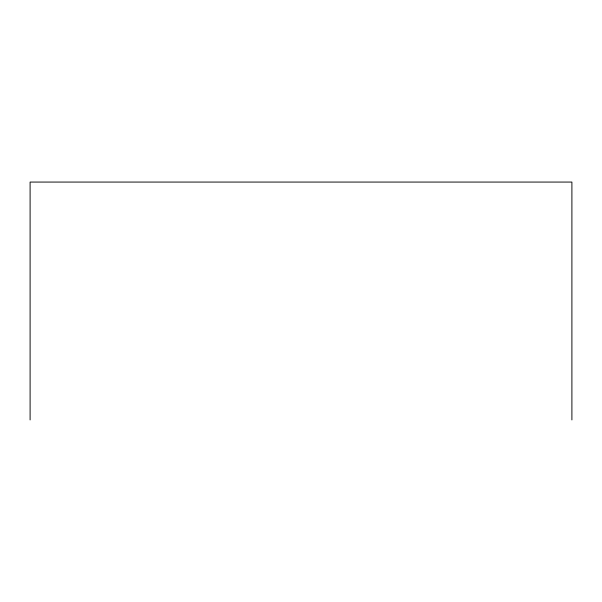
<?xml version="1.0" encoding="UTF-8"?>
<svg xmlns="http://www.w3.org/2000/svg" width="602" height="602" viewBox="0 0 602 602"><rect width="100%" height="100%" fill="white"/><g stroke="black" fill="none" stroke-linecap="round" stroke-linejoin="round"><path stroke-width="0.9" d="M571.9 419.933L571.9 182.067L30.1 182.067L30.1 419.933"/></g></svg>
